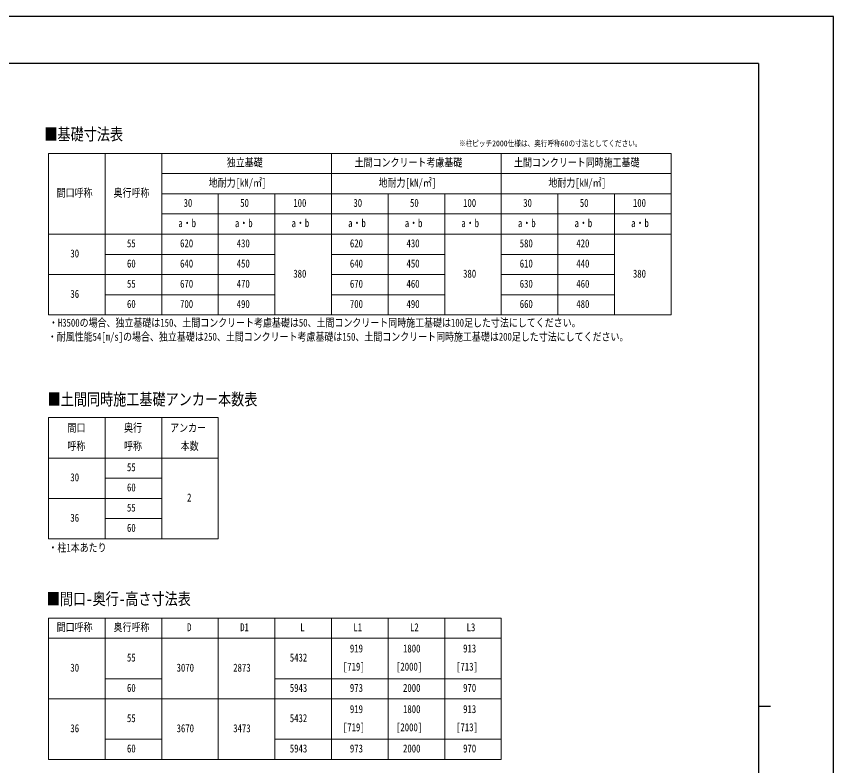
# Model space of a CAD drawing. Units: millimetres, scale not verified. Extents: x -12615 to 12615, y -8910 to 8910.
# Drawn here: x 2508 to 12615, y -361 to 8910 of the extents above; entities that cross this region are included whole.
import ezdxf
from ezdxf.enums import TextEntityAlignment as Align

# ---------------------------------------------------------------- set-up
doc = ezdxf.new("R2010")
doc.units = ezdxf.units.MM
doc.header["$LTSCALE"] = 40
doc.layers.add('0-1_TABLE1', color=7, linetype='Continuous', lineweight=18)
doc.layers.add('0-2_USER1', color=3, linetype='Continuous')
doc.layers.add('0-8_YKK_ZWAK', color=7, linetype='Continuous')
doc.styles.add('ＭＳ ゴシック', font='')
doc.styles.get('ＭＳ ゴシック').set_extended_font_data('MS Gothic')

msp = doc.modelspace()

# ---------------------------------------------------------------- linework, layer by layer
at = {"layer": '0-1_TABLE1'}
for p, q in [((2905.06, 7215), (10605.06, 7215)), ((2905.06, 7215), (2905.06, 5215)), ((3605.06, 7215), (3605.06, 5215)), ((4305.06, 7215), (4305.06, 5215)), ((6405.06, 7215), (6405.06, 5215)), ((8505.06, 7215), (8505.06, 5215)), ((4305.06, 6965), (10605.06, 6965)), ((4305.06, 6715), (10605.06, 6715)), ((5005.06, 6715), (5005.06, 5215)), ((5705.06, 6715), (5705.06, 5215)), ((7105.06, 6715), (7105.06, 5215)), ((7805.06, 6715), (7805.06, 5215)), ((9205.06, 6715), (9205.06, 5215)), ((9905.06, 6715), (9905.06, 5215)), ((4305.06, 6465), (10605.06, 6465)), ((2905.06, 6215), (10605.06, 6215)), ((3605.06, 5965), (5705.06, 5965)), ((6405.06, 5965), (7805.06, 5965)), ((8505.06, 5965), (9905.06, 5965)), ((2905.06, 5715), (5705.06, 5715)), ((6405.06, 5715), (7805.06, 5715)), ((8505.06, 5715), (9905.06, 5715)), ((3605.06, 5465), (5705.06, 5465)), ((6405.06, 5465), (7805.06, 5465)), ((8505.06, 5465), (9905.06, 5465)), ((2905.06, 3945), (5005.06, 3945)), ((2905.06, 3945), (2905.06, 2445)), ((4305.06, 3945), (4305.06, 2445)), ((5005.06, 3945), (5005.06, 2445)), ((2905.06, 3445), (5005.06, 3445)), ((3605.06, 3195), (4305.06, 3195)), ((2905.06, 2945), (4305.06, 2945)), ((3605.06, 2695), (4305.06, 2695)), ((2905.06, 1465), (8505.06, 1465)), ((2905.06, 1465), (2905.06, -285)), ((3605.06, 1465), (3605.06, -285)), ((4305.06, 1465), (4305.06, -285)), ((5005.06, 1465), (5005.06, -285)), ((5705.06, 1465), (5705.06, -285)), ((6405.06, 1465), (6405.06, -285)), ((7105.06, 1465), (7105.06, -285)), ((7805.06, 1465), (7805.06, -285)), ((8505.06, 1465), (8505.06, -285)), ((2905.06, 1215), (8505.06, 1215)), ((3605.06, 715), (4305.06, 715)), ((5705.06, 715), (8505.06, 715)), ((2905.06, 465), (8505.06, 465)), ((3605.06, -35), (4305.06, -35)), ((5705.06, -35), (8505.06, -35)), ((2905.06, -285), (8505.06, -285))]:
    msp.add_line(p, q, dxfattribs=at)
for points in [[(10605.06, 7215), (10605.06, 6715), (10605.06, 5215)], [(2905.06, 5215), (3605.06, 5215), (5705.06, 5215), (6405.06, 5215), (7805.06, 5215), (8505.06, 5215), (9905.06, 5215), (10605.06, 5215)], [(3605.06, 3945), (3605.06, 3195), (3605.06, 2945), (3605.06, 2695), (3605.06, 2445)], [(2905.06, 2445), (3605.06, 2445), (4305.06, 2445), (5005.06, 2445)]]:
    msp.add_lwpolyline(points, dxfattribs=at)
at = {"layer": '0-8_YKK_ZWAK'}
for p, q in [((11685.06, 8325), (-11714.94, 8325)), ((11685.06, 8325), (11685.06, -7575)), ((11685.06, 375), (11835.06, 375))]:
    msp.add_line(p, q, dxfattribs=at)
msp.add_lwpolyline([(-12615, -8910), (12615, -8910), (12615, 8910), (-12615, 8910)], close=True, dxfattribs=at)

# ---------------------------------------------------------------- texts
at = {"layer": '0-1_TABLE1', "style": 'ＭＳ ゴシック', "width": 0.8}
for s, p in [('独立基礎', (5110.26, 7022.5)), ('土間コンクリート考慮基礎', (6691.86, 7022.5)), ('土間コンクリート同時施工基礎', (8662.26, 7022.5)), ('地耐力[kN/㎡]', (4887.06, 6772.5)), ('地耐力[kN/㎡]', (6987.06, 6772.5)), ('地耐力[kN/㎡]', (9087.06, 6772.5)), ('間口呼称', (3006.66, 6647.5)), ('奥行呼称', (3710.26, 6647.5)), ('30', (4575.86, 6522.5)), ('50', (5275.86, 6522.5)), ('100', (5932.66, 6522.5)), ('30', (6675.86, 6522.5)), ('50', (7375.86, 6522.5)), ('100', (8032.66, 6522.5)), ('30', (8775.86, 6522.5)), ('50', (9475.86, 6522.5)), ('100', (10132.66, 6522.5)), ('a・b', (4511.06, 6272.5)), ('a・b', (5211.06, 6272.5)), ('a・b', (5911.06, 6272.5)), ('a・b', (6611.06, 6272.5)), ('a・b', (7311.06, 6272.5)), ('a・b', (8011.06, 6272.5)), ('a・b', (8711.06, 6272.5)), ('a・b', (9411.06, 6272.5)), ('a・b', (10111.06, 6272.5)), ('55', (3875.86, 6022.5)), ('620', (4532.66, 6022.5)), ('430', (5232.66, 6022.5)), ('620', (6632.66, 6022.5)), ('430', (7332.66, 6022.5)), ('580', (8732.66, 6022.5)), ('420', (9432.66, 6022.5)), ('30', (3175.86, 5897.5)), ('60', (3875.86, 5772.5)), ('640', (4532.66, 5772.5)), ('450', (5232.66, 5772.5)), ('640', (6632.66, 5772.5)), ('450', (7332.66, 5772.5)), ('610', (8732.66, 5772.5)), ('440', (9432.66, 5772.5)), ('380', (5932.66, 5647.5)), ('380', (8032.66, 5647.5)), ('380', (10132.66, 5647.5)), ('55', (3875.86, 5522.5)), ('670', (4532.66, 5522.5)), ('470', (5232.66, 5522.5)), ('670', (6632.66, 5522.5)), ('460', (7332.66, 5522.5)), ('630', (8732.66, 5522.5)), ('460', (9432.66, 5522.5)), ('36', (3175.86, 5397.5)), ('60', (3875.86, 5272.5)), ('700', (4532.66, 5272.5)), ('490', (5232.66, 5272.5)), ('700', (6632.66, 5272.5)), ('490', (7332.66, 5272.5)), ('660', (8732.66, 5272.5)), ('480', (9432.66, 5272.5)), ('間口', (3139.86, 3740)), ('奥行', (3839.86, 3740)), ('アンカー', (4410.26, 3740)), ('呼称', (3139.86, 3515)), ('呼称', (3839.86, 3515)), ('本数', (4539.86, 3515)), ('55', (3875.86, 3252.5)), ('30', (3175.86, 3127.5)), ('60', (3875.86, 3002.5)), ('2', (4619.06, 2877.5)), ('55', (3875.86, 2752.5)), ('36', (3175.86, 2627.5)), ('60', (3875.86, 2502.5)), ('間口呼称', (3006.66, 1272.5)), ('奥行呼称', (3710.26, 1272.5)), ('D', (4619.06, 1272.5)), ('D1', (5275.86, 1272.5)), ('L', (6019.06, 1272.5)), ('L1', (6675.86, 1272.5)), ('L2', (7375.86, 1272.5)), ('L3', (8075.86, 1272.5)), ('919', (6632.66, 1010)), ('1800', (7289.46, 1010)), ('913', (8032.66, 1010)), ('55', (3875.86, 897.5)), ('5432', (5889.46, 897.5)), ('[719]', (6546.26, 785)), ('[2000]', (7203.06, 785)), ('[713]', (7946.26, 785)), ('30', (3175.86, 772.5)), ('3070', (4489.46, 772.5)), ('2873', (5189.46, 772.5)), ('60', (3875.86, 522.5)), ('5943', (5889.46, 522.5)), ('973', (6632.66, 522.5)), ('2000', (7289.46, 522.5)), ('970', (8032.66, 522.5)), ('919', (6632.66, 260)), ('1800', (7289.46, 260)), ('913', (8032.66, 260)), ('55', (3875.86, 147.5)), ('5432', (5889.46, 147.5)), ('36', (3175.86, 22.5)), ('3670', (4489.46, 22.5)), ('3473', (5189.46, 22.5)), ('[719]', (6546.26, 35)), ('[2000]', (7203.06, 35)), ('[713]', (7946.26, 35)), ('60', (3875.86, -227.5)), ('5943', (5889.46, -227.5)), ('973', (6632.66, -227.5)), ('2000', (7289.46, -227.5)), ('970', (8032.66, -227.5))]:
    msp.add_text(s, height=98.97, dxfattribs=at).set_placement(p, align=Align.BOTTOM_LEFT)
at = {"layer": '0-2_USER1', "style": 'ＭＳ ゴシック', "width": 0.8}
for s, height, p in [('■基礎寸法表', 148.5, (2854.99, 7332.5)), ('※柱ピッチ2000仕様は、奥行呼称60の寸法としてください。', 73.31, (7981.02, 7279.19)), ('・H3500の場合、独立基礎は150、土間コンクリート考慮基礎は50、土間コンクリート同時施工基礎は100足した寸法にしてください。', 98.97, (2910.23, 5040.37)), ('・耐風性能54[m/s]の場合、独立基礎は250、土間コンクリート考慮基礎は150、土間コンクリート同時施工基礎は200足した寸法にしてください。', 98.97, (2896.58, 4866.69)), ('■土間同時施工基礎アンカー本数表', 148.5, (2895.22, 4053.46)), ('・柱1本あたり', 98.97, (2905.06, 2257.02)), ('■間口-奥行-高さ寸法表', 148.5, (2883.46, 1583.57))]:
    msp.add_text(s, height=height, dxfattribs=at).set_placement(p, align=Align.BOTTOM_LEFT)

doc.saveas('drawing.dxf')
